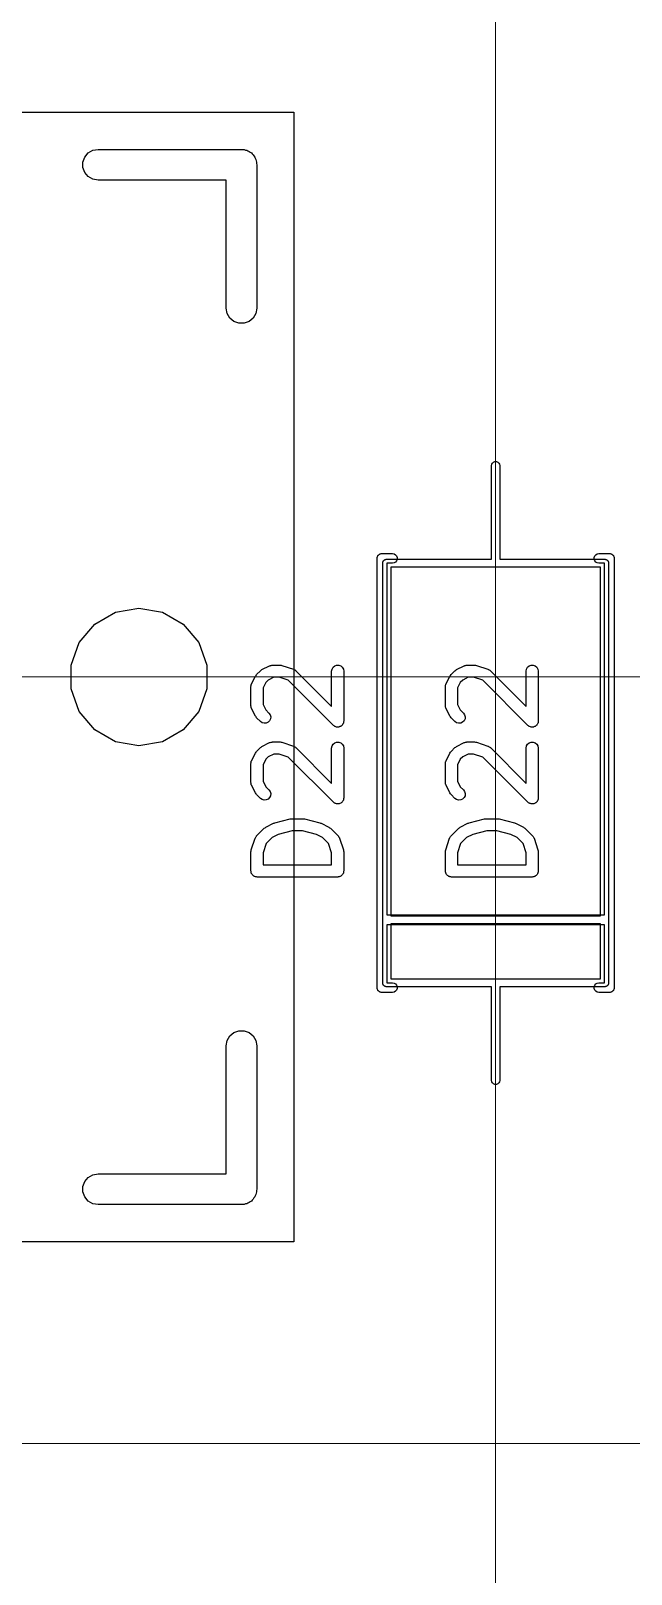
# Model space of a CAD drawing. Header units: millimetres. Extents: x 24 to 200, y 24 to 188.
# Drawn here: x 85.77 to 93.2, y 87.5 to 106.63 of the extents above; entities that cross this region are included whole.
import ezdxf

# ---------------------------------------------------------------- set-up
doc = ezdxf.new("R2010")
doc.units = ezdxf.units.MM
doc.layers.add('3_SwitchPlate', color=6, linetype='Continuous')
doc.layers.add('7_PCBサンプル', color=7, linetype='Continuous')
doc.layers.add('補助線', color=4, linetype='Continuous', lineweight=5, transparency=0.5)

# ---------------------------------------------------------------- blocks, each defined once
blk = doc.blocks.new('hhskb2-F.SilkS')
at = {"layer": '7_PCBサンプル'}
for p, q in [((73.4495, -81.5041), (73.5068, -81.471)), ((73.5068, -81.471), (73.572, -81.4595)), ((73.572, -81.4595), (75.35, -81.4595)), ((75.35, -81.4595), (75.3664, -81.4624)), ((75.3664, -81.4624), (75.3831, -81.4624)), ((75.3831, -81.4624), (75.3987, -81.4681)), ((75.3987, -81.4681), (75.4152, -81.471)), ((75.4152, -81.471), (75.4296, -81.4793)), ((75.4296, -81.4793), (75.4453, -81.485)), ((75.4453, -81.485), (75.458, -81.4957)), ((73.3844, -81.6169), (73.407, -81.5547)), ((73.3844, -81.6831), (73.3844, -81.6169)), ((73.407, -81.7452), (73.3844, -81.6831)), ((73.407, -81.5547), (73.4495, -81.5041)), ((75.458, -81.4957), (75.4725, -81.5041)), ((75.4725, -81.5041), (75.4832, -81.5168)), ((75.4832, -81.5168), (75.4959, -81.5275)), ((75.4959, -81.5275), (75.5043, -81.542)), ((75.5043, -81.542), (75.515, -81.5547)), ((75.515, -81.5547), (75.5207, -81.5704)), ((75.5207, -81.5704), (75.529, -81.5848)), ((75.529, -81.5848), (75.5319, -81.6013)), ((75.5319, -81.6013), (75.5376, -81.6169)), ((75.5376, -81.6169), (75.5376, -81.6336)), ((75.5376, -81.6336), (75.5405, -81.65)), ((75.5405, -81.65), (75.5405, -83.428)), ((73.4495, -81.7959), (73.407, -81.7452)), ((73.5068, -81.829), (73.4495, -81.7959)), ((73.572, -81.8405), (73.5068, -81.829)), ((75.1595, -81.8405), (73.572, -81.8405)), ((75.1595, -83.428), (75.1595, -81.8405)), ((75.171, -83.4932), (75.1595, -83.428)), ((75.2041, -83.5505), (75.171, -83.4932)), ((75.2548, -83.593), (75.2041, -83.5505)), ((75.3169, -83.6156), (75.2548, -83.593)), ((75.4453, -83.593), (75.3831, -83.6156)), ((75.4959, -83.5505), (75.4453, -83.593)), ((75.529, -83.4932), (75.4959, -83.5505)), ((75.5405, -83.428), (75.529, -83.4932)), ((75.3831, -83.6156), (75.3169, -83.6156)), ((77.03, -86.53), (77.0309, -86.5248)), ((77.03, -91.85), (77.03, -86.53)), ((77.0309, -86.5196), (77.0327, -86.5147)), ((77.0309, -86.5248), (77.0309, -86.5196)), ((77.0327, -86.5147), (77.0336, -86.5095)), ((77.0336, -86.5095), (77.0362, -86.5049)), ((77.0362, -86.5049), (77.038, -86.5)), ((77.038, -86.5), (77.0414, -86.496)), ((77.0414, -86.496), (77.044, -86.4914)), ((77.044, -86.4914), (77.0481, -86.4881)), ((77.0481, -86.4881), (77.0514, -86.484)), ((77.0514, -86.484), (77.056, -86.4814)), ((77.056, -86.4814), (77.06, -86.478)), ((77.06, -86.478), (77.0649, -86.4762)), ((77.0649, -86.4762), (77.0695, -86.4736)), ((77.0695, -86.4736), (77.0747, -86.4727)), ((77.0747, -86.4727), (77.0796, -86.4709)), ((77.0796, -86.4709), (77.0848, -86.4709)), ((77.0848, -86.4709), (77.09, -86.47)), ((77.09, -86.47), (77.22, -86.47)), ((77.22, -86.59), (77.15, -86.59)), ((77.15, -86.59), (77.15, -90.95)), ((77.22, -86.47), (77.2405, -86.4736)), ((77.2405, -86.5864), (77.22, -86.59)), ((77.2405, -86.4736), (77.2586, -86.484)), ((77.2586, -86.576), (77.2405, -86.5864)), ((77.2586, -86.484), (77.272, -86.5)), ((77.272, -86.56), (77.2586, -86.576)), ((77.272, -86.5), (77.2791, -86.5196)), ((77.2791, -86.5404), (77.272, -86.56)), ((77.2791, -86.5196), (77.2791, -86.5404)), ((79.7209, -86.5196), (79.728, -86.5)), ((79.7209, -86.5404), (79.7209, -86.5196)), ((79.728, -86.56), (79.7209, -86.5404)), ((79.728, -86.5), (79.7414, -86.484)), ((79.7414, -86.576), (79.728, -86.56)), ((79.7414, -86.484), (79.7595, -86.4736)), ((79.7595, -86.5864), (79.7414, -86.576)), ((79.7595, -86.4736), (79.78, -86.47)), ((79.78, -86.59), (79.7595, -86.5864)), ((79.78, -86.47), (79.91, -86.47)), ((79.85, -86.59), (79.78, -86.59)), ((79.85, -90.95), (79.85, -86.59)), ((79.91, -86.47), (79.9152, -86.4709)), ((79.9152, -86.4709), (79.9204, -86.4709)), ((79.9204, -86.4709), (79.9253, -86.4727)), ((79.9253, -86.4727), (79.9305, -86.4736)), ((79.9305, -86.4736), (79.9351, -86.4762)), ((79.9351, -86.4762), (79.94, -86.478)), ((79.94, -86.478), (79.944, -86.4814)), ((79.944, -86.4814), (79.9486, -86.484)), ((79.9486, -86.484), (79.9519, -86.4881)), ((79.9519, -86.4881), (79.956, -86.4914)), ((79.956, -86.4914), (79.9586, -86.496)), ((79.9586, -86.496), (79.962, -86.5)), ((79.962, -86.5), (79.9638, -86.5049)), ((79.9638, -86.5049), (79.9664, -86.5095)), ((79.9664, -86.5095), (79.9673, -86.5147)), ((79.9673, -86.5147), (79.9691, -86.5196)), ((79.9691, -86.5196), (79.9691, -86.5248)), ((79.9691, -86.5248), (79.97, -86.53)), ((79.97, -86.53), (79.97, -91.85)), ((73.531, -87.3457), (73.7879, -87.1974)), ((73.7879, -87.1974), (74.08, -87.1458)), ((74.08, -87.1458), (74.3721, -87.1974)), ((74.3721, -87.1974), (74.629, -87.3457)), ((73.3403, -87.5729), (73.531, -87.3457)), ((74.629, -87.3457), (74.8197, -87.5729)), ((73.2388, -87.8517), (73.3403, -87.5729)), ((74.8197, -87.5729), (74.9212, -87.8517)), ((73.2388, -88.1483), (73.2388, -87.8517)), ((74.9212, -87.8517), (74.9212, -88.1483)), ((75.4753, -88.085), (75.5229, -87.9898)), ((75.5229, -87.9898), (75.5301, -87.9801)), ((75.5301, -87.9801), (75.537, -87.9703)), ((75.537, -87.9703), (75.5846, -87.9227)), ((75.5846, -87.9227), (75.5944, -87.9158)), ((75.5944, -87.9158), (75.6041, -87.9086)), ((75.6041, -87.9086), (75.6993, -87.861)), ((75.6993, -87.861), (75.7035, -87.8598)), ((75.7035, -87.8598), (75.7072, -87.8576)), ((75.7072, -87.8576), (75.7159, -87.8561)), ((75.7159, -87.8561), (75.7243, -87.8536)), ((75.7243, -87.8536), (75.7286, -87.8538)), ((75.7286, -87.8538), (75.7329, -87.8531)), ((75.7329, -87.8531), (75.8281, -87.8531)), ((75.8281, -87.8531), (75.8399, -87.8552)), ((75.8399, -87.8552), (75.8518, -87.8569)), ((75.8518, -87.8569), (75.9947, -87.9046)), ((75.9947, -87.9046), (75.9985, -87.9066)), ((75.9985, -87.9066), (76.0026, -87.9077)), ((76.0026, -87.9077), (76.0098, -87.9128)), ((76.0098, -87.9128), (76.0176, -87.917)), ((76.0176, -87.917), (76.0204, -87.9202)), ((76.0204, -87.9202), (76.024, -87.9227)), ((76.024, -87.9227), (76.4674, -88.3661)), ((76.4674, -87.9281), (76.4719, -87.9024)), ((76.4674, -88.3661), (76.4674, -87.9281)), ((76.4719, -87.9024), (76.4849, -87.8799)), ((76.4849, -87.8799), (76.5049, -87.8631)), ((76.5049, -87.8631), (76.5294, -87.8542)), ((76.5294, -87.8542), (76.5554, -87.8542)), ((76.5554, -87.8542), (76.5799, -87.8631)), ((76.5799, -87.8631), (76.5998, -87.8799)), ((76.5998, -87.8799), (76.6129, -87.9024)), ((76.6129, -87.9024), (76.6174, -87.9281)), ((76.6174, -87.9281), (76.6174, -88.5471)), ((73.3403, -88.4271), (73.2388, -88.1483)), ((74.9212, -88.1483), (74.8197, -88.4271)), ((75.4674, -88.1186), (75.4681, -88.1143)), ((75.4674, -88.3567), (75.4674, -88.1186)), ((75.4679, -88.11), (75.4704, -88.1016)), ((75.4681, -88.1143), (75.4679, -88.11)), ((75.4704, -88.1016), (75.4719, -88.0929)), ((75.4719, -88.0929), (75.4741, -88.0892)), ((75.4741, -88.0892), (75.4753, -88.085)), ((75.6516, -88.0678), (75.6174, -88.1363)), ((75.6174, -88.1363), (75.6174, -88.339)), ((75.682, -88.0374), (75.6516, -88.0678)), ((75.7506, -88.0031), (75.682, -88.0374)), ((75.8159, -88.0031), (75.7506, -88.0031)), ((75.9304, -88.0413), (75.8159, -88.0031)), ((76.4893, -88.6002), (75.9304, -88.0413)), ((75.4681, -88.3609), (75.4674, -88.3567)), ((75.4679, -88.3652), (75.4681, -88.3609)), ((75.4704, -88.3737), (75.4679, -88.3652)), ((75.4719, -88.3823), (75.4704, -88.3737)), ((75.6174, -88.339), (75.6516, -88.4075)), ((73.531, -88.6543), (73.3403, -88.4271)), ((74.8197, -88.4271), (74.629, -88.6543)), ((75.4741, -88.3861), (75.4719, -88.3823)), ((75.4753, -88.3902), (75.4741, -88.3861)), ((75.5229, -88.4854), (75.4753, -88.3902)), ((75.5301, -88.4951), (75.5229, -88.4854)), ((75.537, -88.5049), (75.5301, -88.4951)), ((75.5846, -88.5526), (75.537, -88.5049)), ((75.6059, -88.5675), (75.5846, -88.5526)), ((75.6311, -88.5742), (75.6059, -88.5675)), ((75.6516, -88.4075), (75.6907, -88.4465)), ((75.6806, -88.561), (75.657, -88.572)), ((75.6991, -88.5425), (75.6806, -88.561)), ((75.6907, -88.4465), (75.7056, -88.4678)), ((75.7101, -88.5189), (75.6991, -88.5425)), ((75.7056, -88.4678), (75.7123, -88.493)), ((75.7123, -88.493), (75.7101, -88.5189)), ((76.6134, -88.5695), (76.6129, -88.5728)), ((76.6148, -88.5666), (76.6134, -88.5695)), ((76.6157, -88.5568), (76.6148, -88.5666)), ((76.6174, -88.5471), (76.6157, -88.5568)), ((73.7879, -88.8026), (73.531, -88.6543)), ((74.629, -88.6543), (74.3721, -88.8026)), ((75.657, -88.572), (75.6311, -88.5742)), ((76.4974, -88.6058), (76.4893, -88.6002)), ((76.5049, -88.6121), (76.4974, -88.6058)), ((76.508, -88.6132), (76.5049, -88.6121)), ((76.5107, -88.6151), (76.508, -88.6132)), ((76.5202, -88.6177), (76.5107, -88.6151)), ((76.5294, -88.621), (76.5202, -88.6177)), ((76.5327, -88.621), (76.5294, -88.621)), ((76.5358, -88.6219), (76.5327, -88.621)), ((76.5456, -88.621), (76.5358, -88.6219)), ((76.5554, -88.621), (76.5456, -88.621)), ((76.5585, -88.6199), (76.5554, -88.621)), ((76.5618, -88.6196), (76.5585, -88.6199)), ((76.5707, -88.6154), (76.5618, -88.6196)), ((76.5799, -88.6121), (76.5707, -88.6154)), ((76.5824, -88.61), (76.5799, -88.6121)), ((76.5854, -88.6086), (76.5824, -88.61)), ((76.5923, -88.6016), (76.5854, -88.6086)), ((76.5998, -88.5954), (76.5923, -88.6016)), ((76.6015, -88.5925), (76.5998, -88.5954)), ((76.6038, -88.5902), (76.6015, -88.5925)), ((76.608, -88.5813), (76.6038, -88.5902)), ((76.6129, -88.5728), (76.608, -88.5813)), ((74.08, -88.8541), (73.7879, -88.8026)), ((74.3721, -88.8026), (74.08, -88.8541)), ((75.4753, -89.0374), (75.5229, -88.9422)), ((75.5229, -88.9422), (75.5301, -88.9325)), ((75.5301, -88.9325), (75.537, -88.9227)), ((75.537, -88.9227), (75.5846, -88.8751)), ((75.5846, -88.8751), (75.5944, -88.8682)), ((75.5944, -88.8682), (75.6041, -88.861)), ((75.6041, -88.861), (75.6993, -88.8134)), ((75.6993, -88.8134), (75.7035, -88.8122)), ((75.7035, -88.8122), (75.7072, -88.81)), ((75.7072, -88.81), (75.7159, -88.8085)), ((75.7159, -88.8085), (75.7243, -88.806)), ((75.7243, -88.806), (75.7286, -88.8062)), ((75.7286, -88.8062), (75.7329, -88.8055)), ((75.7329, -88.8055), (75.8281, -88.8055)), ((75.8281, -88.8055), (75.8399, -88.8076)), ((75.8399, -88.8076), (75.8518, -88.8093)), ((75.8518, -88.8093), (75.9947, -88.8569)), ((75.9947, -88.8569), (75.9985, -88.859)), ((75.9985, -88.859), (76.0026, -88.8601)), ((76.0026, -88.8601), (76.0098, -88.8652)), ((76.0098, -88.8652), (76.0176, -88.8693)), ((76.0176, -88.8693), (76.0204, -88.8726)), ((76.0204, -88.8726), (76.024, -88.8751)), ((76.024, -88.8751), (76.4674, -89.3185)), ((76.4674, -88.8805), (76.4719, -88.8548)), ((76.4674, -89.3185), (76.4674, -88.8805)), ((76.4719, -88.8548), (76.4849, -88.8323)), ((76.4849, -88.8323), (76.5049, -88.8155)), ((76.5049, -88.8155), (76.5294, -88.8066)), ((76.5294, -88.8066), (76.5554, -88.8066)), ((76.5554, -88.8066), (76.5799, -88.8155)), ((76.5799, -88.8155), (76.5998, -88.8323)), ((76.5998, -88.8323), (76.6129, -88.8548)), ((76.6129, -88.8548), (76.6174, -88.8805)), ((76.6174, -88.8805), (76.6174, -89.4995)), ((75.4674, -89.071), (75.4681, -89.0667)), ((75.4674, -89.309), (75.4674, -89.071)), ((75.4679, -89.0624), (75.4704, -89.054)), ((75.4681, -89.0667), (75.4679, -89.0624)), ((75.4704, -89.054), (75.4719, -89.0453)), ((75.4719, -89.0453), (75.4741, -89.0416)), ((75.4741, -89.0416), (75.4753, -89.0374)), ((75.6516, -89.0201), (75.6174, -89.0887)), ((75.6174, -89.0887), (75.6174, -89.2913)), ((75.682, -88.9897), (75.6516, -89.0201)), ((75.7506, -88.9555), (75.682, -88.9897)), ((75.8159, -88.9555), (75.7506, -88.9555)), ((75.9304, -88.9936), (75.8159, -88.9555)), ((76.4893, -89.5526), (75.9304, -88.9936)), ((75.4681, -89.3133), (75.4674, -89.309)), ((75.4679, -89.3176), (75.4681, -89.3133)), ((75.4704, -89.326), (75.4679, -89.3176)), ((75.4719, -89.3347), (75.4704, -89.326)), ((75.4741, -89.3384), (75.4719, -89.3347)), ((75.6174, -89.2913), (75.6516, -89.3599)), ((75.4753, -89.3426), (75.4741, -89.3384)), ((75.5229, -89.4378), (75.4753, -89.3426)), ((75.5301, -89.4475), (75.5229, -89.4378)), ((75.537, -89.4573), (75.5301, -89.4475)), ((75.5846, -89.5049), (75.537, -89.4573)), ((75.6059, -89.5199), (75.5846, -89.5049)), ((75.6311, -89.5266), (75.6059, -89.5199)), ((75.657, -89.5243), (75.6311, -89.5266)), ((75.6516, -89.3599), (75.6907, -89.3989)), ((75.6806, -89.5133), (75.657, -89.5243)), ((75.6991, -89.4949), (75.6806, -89.5133)), ((75.6907, -89.3989), (75.7056, -89.4202)), ((75.7101, -89.4713), (75.6991, -89.4949)), ((75.7056, -89.4202), (75.7123, -89.4454)), ((75.7123, -89.4454), (75.7101, -89.4713)), ((76.6129, -89.5252), (76.608, -89.5337)), ((76.6134, -89.5219), (76.6129, -89.5252)), ((76.6148, -89.5189), (76.6134, -89.5219)), ((76.6157, -89.5092), (76.6148, -89.5189)), ((76.6174, -89.4995), (76.6157, -89.5092)), ((76.4974, -89.5582), (76.4893, -89.5526)), ((76.5049, -89.5645), (76.4974, -89.5582)), ((76.508, -89.5656), (76.5049, -89.5645)), ((76.5107, -89.5675), (76.508, -89.5656)), ((76.5202, -89.57), (76.5107, -89.5675)), ((76.5294, -89.5734), (76.5202, -89.57)), ((76.5327, -89.5734), (76.5294, -89.5734)), ((76.5358, -89.5742), (76.5327, -89.5734)), ((76.5456, -89.5734), (76.5358, -89.5742)), ((76.5554, -89.5734), (76.5456, -89.5734)), ((76.5585, -89.5723), (76.5554, -89.5734)), ((76.5618, -89.572), (76.5585, -89.5723)), ((76.5707, -89.5678), (76.5618, -89.572)), ((76.5799, -89.5645), (76.5707, -89.5678)), ((76.5824, -89.5624), (76.5799, -89.5645)), ((76.5854, -89.561), (76.5824, -89.5624)), ((76.5923, -89.554), (76.5854, -89.561)), ((76.5998, -89.5477), (76.5923, -89.554)), ((76.6015, -89.5449), (76.5998, -89.5477)), ((76.6038, -89.5425), (76.6015, -89.5449)), ((76.608, -89.5337), (76.6038, -89.5425)), ((75.537, -89.9703), (75.6322, -89.8751)), ((75.6322, -89.8751), (75.642, -89.8682)), ((75.642, -89.8682), (75.6517, -89.861)), ((75.6517, -89.861), (75.7469, -89.8134)), ((75.7469, -89.8134), (75.7548, -89.8111)), ((75.7548, -89.8111), (75.7623, -89.8077)), ((75.7623, -89.8077), (75.9528, -89.7601)), ((75.9802, -89.9079), (75.8067, -89.9512)), ((75.9528, -89.7601), (75.9619, -89.7595)), ((75.9619, -89.7595), (75.971, -89.7579)), ((75.971, -89.7579), (76.1138, -89.7579)), ((76.1046, -89.9079), (75.9802, -89.9079)), ((76.2781, -89.9512), (76.1046, -89.9079)), ((76.1138, -89.7579), (76.1228, -89.7595)), ((76.1228, -89.7595), (76.132, -89.7601)), ((76.132, -89.7601), (76.3225, -89.8077)), ((76.3225, -89.8077), (76.33, -89.8111)), ((76.33, -89.8111), (76.3378, -89.8134)), ((76.3378, -89.8134), (76.4331, -89.861)), ((76.4331, -89.861), (76.4427, -89.8682)), ((76.4427, -89.8682), (76.4526, -89.8751)), ((76.4526, -89.8751), (76.5478, -89.9703)), ((75.4712, -90.1425), (75.5188, -89.9996)), ((75.5188, -89.9996), (75.5209, -89.9958)), ((75.5209, -89.9958), (75.522, -89.9916)), ((75.522, -89.9916), (75.5271, -89.9844)), ((75.5271, -89.9844), (75.5313, -89.9767)), ((75.5313, -89.9767), (75.5345, -89.9738)), ((75.5345, -89.9738), (75.537, -89.9703)), ((75.6556, -90.0638), (75.6174, -90.1784)), ((75.7297, -89.9897), (75.6556, -90.0638)), ((75.8067, -89.9512), (75.7297, -89.9897)), ((76.3551, -89.9897), (76.2781, -89.9512)), ((76.4292, -90.0638), (76.3551, -89.9897)), ((76.4674, -90.1784), (76.4292, -90.0638)), ((76.5478, -89.9703), (76.5503, -89.9738)), ((76.5503, -89.9738), (76.5535, -89.9767)), ((76.5535, -89.9767), (76.5577, -89.9844)), ((76.5577, -89.9844), (76.5627, -89.9916)), ((76.5627, -89.9916), (76.5639, -89.9958)), ((76.5639, -89.9958), (76.5659, -89.9996)), ((76.5659, -89.9996), (76.6135, -90.1425)), ((75.4674, -90.1662), (75.4695, -90.1543)), ((75.4674, -90.4043), (75.4674, -90.1662)), ((75.4695, -90.1543), (75.4712, -90.1425)), ((75.6174, -90.1784), (75.6174, -90.3293)), ((76.4674, -90.3293), (76.4674, -90.1784)), ((76.6135, -90.1425), (76.6153, -90.1543)), ((76.6153, -90.1543), (76.6174, -90.1662)), ((76.6174, -90.1662), (76.6174, -90.4043)), ((75.4685, -90.4107), (75.4674, -90.4043)), ((75.4685, -90.4173), (75.4685, -90.4107)), ((75.4708, -90.4235), (75.4685, -90.4173)), ((75.4719, -90.4299), (75.4708, -90.4235)), ((75.4752, -90.4356), (75.4719, -90.4299)), ((75.4774, -90.4418), (75.4752, -90.4356)), ((75.4816, -90.4468), (75.4774, -90.4418)), ((75.4849, -90.4525), (75.4816, -90.4468)), ((75.49, -90.4567), (75.4849, -90.4525)), ((75.4942, -90.4617), (75.49, -90.4567)), ((75.4999, -90.465), (75.4942, -90.4617)), ((75.5049, -90.4692), (75.4999, -90.465)), ((75.511, -90.4715), (75.5049, -90.4692)), ((75.5167, -90.4748), (75.511, -90.4715)), ((75.5232, -90.4759), (75.5167, -90.4748)), ((75.5294, -90.4781), (75.5232, -90.4759)), ((75.5359, -90.4781), (75.5294, -90.4781)), ((75.5424, -90.4793), (75.5359, -90.4781)), ((76.5424, -90.4793), (75.5424, -90.4793)), ((75.6174, -90.3293), (76.4674, -90.3293)), ((76.5488, -90.4781), (76.5424, -90.4793)), ((76.5554, -90.4781), (76.5488, -90.4781)), ((76.5616, -90.4759), (76.5554, -90.4781)), ((76.568, -90.4748), (76.5616, -90.4759)), ((76.5737, -90.4715), (76.568, -90.4748)), ((76.5799, -90.4692), (76.5737, -90.4715)), ((76.5849, -90.465), (76.5799, -90.4692)), ((76.5906, -90.4617), (76.5849, -90.465)), ((76.5948, -90.4567), (76.5906, -90.4617)), ((76.5998, -90.4525), (76.5948, -90.4567)), ((76.6031, -90.4468), (76.5998, -90.4525)), ((76.6073, -90.4418), (76.6031, -90.4468)), ((76.6096, -90.4356), (76.6073, -90.4418)), ((76.6129, -90.4299), (76.6096, -90.4356)), ((76.614, -90.4235), (76.6129, -90.4299)), ((76.6162, -90.4173), (76.614, -90.4235)), ((76.6174, -90.4043), (76.6162, -90.4107)), ((76.6162, -90.4107), (76.6162, -90.4173)), ((77.15, -90.95), (79.85, -90.95)), ((79.85, -91.07), (77.15, -91.07)), ((77.15, -91.07), (77.15, -91.79)), ((79.85, -91.79), (79.85, -91.07)), ((77.15, -91.79), (77.22, -91.79)), ((77.22, -91.79), (77.2405, -91.7936)), ((77.2405, -91.7936), (77.2586, -91.804)), ((77.2586, -91.804), (77.272, -91.82)), ((77.272, -91.82), (77.2791, -91.8396)), ((79.7209, -91.8396), (79.728, -91.82)), ((79.728, -91.82), (79.7414, -91.804)), ((79.7414, -91.804), (79.7595, -91.7936)), ((79.7595, -91.7936), (79.78, -91.79)), ((79.78, -91.79), (79.85, -91.79)), ((77.0309, -91.8552), (77.03, -91.85)), ((77.0309, -91.8604), (77.0309, -91.8552)), ((77.0327, -91.8653), (77.0309, -91.8604)), ((77.0336, -91.8705), (77.0327, -91.8653)), ((77.0362, -91.8751), (77.0336, -91.8705)), ((77.038, -91.88), (77.0362, -91.8751)), ((77.0414, -91.884), (77.038, -91.88)), ((77.044, -91.8886), (77.0414, -91.884)), ((77.0481, -91.8919), (77.044, -91.8886)), ((77.0514, -91.896), (77.0481, -91.8919)), ((77.056, -91.8986), (77.0514, -91.896)), ((77.06, -91.902), (77.056, -91.8986)), ((77.0649, -91.9038), (77.06, -91.902)), ((77.0695, -91.9064), (77.0649, -91.9038)), ((77.0747, -91.9073), (77.0695, -91.9064)), ((77.0796, -91.9091), (77.0747, -91.9073)), ((77.0848, -91.9091), (77.0796, -91.9091)), ((77.09, -91.91), (77.0848, -91.9091)), ((77.22, -91.91), (77.09, -91.91)), ((77.2405, -91.9064), (77.22, -91.91)), ((77.2586, -91.896), (77.2405, -91.9064)), ((77.272, -91.88), (77.2586, -91.896)), ((77.2791, -91.8604), (77.272, -91.88)), ((77.2791, -91.8396), (77.2791, -91.8604)), ((79.7209, -91.8604), (79.7209, -91.8396)), ((79.728, -91.88), (79.7209, -91.8604)), ((79.7414, -91.896), (79.728, -91.88)), ((79.7595, -91.9064), (79.7414, -91.896)), ((79.78, -91.91), (79.7595, -91.9064)), ((79.91, -91.91), (79.78, -91.91)), ((79.9152, -91.9091), (79.91, -91.91)), ((79.9204, -91.9091), (79.9152, -91.9091)), ((79.9253, -91.9073), (79.9204, -91.9091)), ((79.9305, -91.9064), (79.9253, -91.9073)), ((79.9351, -91.9038), (79.9305, -91.9064)), ((79.94, -91.902), (79.9351, -91.9038)), ((79.944, -91.8986), (79.94, -91.902)), ((79.9486, -91.896), (79.944, -91.8986)), ((79.9519, -91.8919), (79.9486, -91.896)), ((79.956, -91.8886), (79.9519, -91.8919)), ((79.9586, -91.884), (79.956, -91.8886)), ((79.962, -91.88), (79.9586, -91.884)), ((79.9638, -91.8751), (79.962, -91.88)), ((79.9664, -91.8705), (79.9638, -91.8751)), ((79.9673, -91.8653), (79.9664, -91.8705)), ((79.9691, -91.8604), (79.9673, -91.8653)), ((79.97, -91.85), (79.9691, -91.8552)), ((79.9691, -91.8552), (79.9691, -91.8604)), ((75.2548, -92.407), (75.3169, -92.3844)), ((75.3169, -92.3844), (75.3831, -92.3844)), ((75.3831, -92.3844), (75.4453, -92.407)), ((75.1595, -92.572), (75.171, -92.5068)), ((75.1595, -94.1595), (75.1595, -92.572)), ((75.171, -92.5068), (75.2041, -92.4495)), ((75.2041, -92.4495), (75.2548, -92.407)), ((75.4453, -92.407), (75.4959, -92.4495)), ((75.4959, -92.4495), (75.529, -92.5068)), ((75.529, -92.5068), (75.5405, -92.572)), ((75.5405, -92.572), (75.5405, -94.35)), ((73.3844, -94.3169), (73.407, -94.2548)), ((73.407, -94.2548), (73.4495, -94.2041)), ((73.4495, -94.2041), (73.5068, -94.171)), ((73.5068, -94.171), (73.572, -94.1595)), ((73.572, -94.1595), (75.1595, -94.1595)), ((73.3844, -94.3831), (73.3844, -94.3169)), ((73.407, -94.4453), (73.3844, -94.3831)), ((73.4495, -94.4959), (73.407, -94.4453)), ((73.5068, -94.529), (73.4495, -94.4959)), ((75.4725, -94.4959), (75.458, -94.5043)), ((75.4832, -94.4832), (75.4725, -94.4959)), ((75.4959, -94.4725), (75.4832, -94.4832)), ((75.5043, -94.458), (75.4959, -94.4725)), ((75.515, -94.4453), (75.5043, -94.458)), ((75.5207, -94.4296), (75.515, -94.4453)), ((75.529, -94.4152), (75.5207, -94.4296)), ((75.5319, -94.3987), (75.529, -94.4152)), ((75.5376, -94.3831), (75.5319, -94.3987)), ((75.5405, -94.35), (75.5376, -94.3664)), ((75.5376, -94.3664), (75.5376, -94.3831)), ((73.572, -94.5405), (73.5068, -94.529)), ((75.35, -94.5405), (73.572, -94.5405)), ((75.3664, -94.5376), (75.35, -94.5405)), ((75.3831, -94.5376), (75.3664, -94.5376)), ((75.3987, -94.5319), (75.3831, -94.5376)), ((75.4152, -94.529), (75.3987, -94.5319)), ((75.4296, -94.5207), (75.4152, -94.529)), ((75.4453, -94.515), (75.4296, -94.5207)), ((75.458, -94.5043), (75.4453, -94.515))]:
    blk.add_line(p, q, dxfattribs=at)
blk = doc.blocks.new('hhskb2-F.Fab')
at = {"layer": '7_PCBサンプル'}
for p, q in [((78.45, -85.38), (78.453, -85.3629)), ((78.45, -86.54), (78.45, -85.38)), ((78.453, -85.3629), (78.4617, -85.3479)), ((78.4617, -85.3479), (78.475, -85.3367)), ((78.475, -85.3367), (78.4913, -85.3308)), ((78.4913, -85.3308), (78.5087, -85.3308)), ((78.5087, -85.3308), (78.525, -85.3367)), ((78.525, -85.3367), (78.5383, -85.3479)), ((78.5383, -85.3479), (78.547, -85.3629)), ((78.547, -85.3629), (78.55, -85.38)), ((78.55, -85.38), (78.55, -86.54)), ((77.1, -86.59), (77.1008, -86.5857)), ((77.1, -91.79), (77.1, -86.59)), ((77.1008, -86.5813), (77.1023, -86.5772)), ((77.1008, -86.5857), (77.1008, -86.5813)), ((77.1023, -86.5772), (77.103, -86.5729)), ((77.103, -86.5729), (77.1052, -86.5691)), ((77.1052, -86.5691), (77.1067, -86.565)), ((77.1067, -86.565), (77.1095, -86.5616)), ((77.1095, -86.5616), (77.1117, -86.5579)), ((77.1117, -86.5579), (77.115, -86.555)), ((77.115, -86.555), (77.1179, -86.5517)), ((77.1179, -86.5517), (77.1216, -86.5495)), ((77.1216, -86.5495), (77.125, -86.5467)), ((77.125, -86.5467), (77.1291, -86.5452)), ((77.1291, -86.5452), (77.1329, -86.543)), ((77.1329, -86.543), (77.1372, -86.5423)), ((77.1372, -86.5423), (77.1413, -86.5408)), ((77.1413, -86.5408), (77.1457, -86.5408)), ((77.1457, -86.5408), (77.15, -86.54)), ((77.15, -86.54), (78.45, -86.54)), ((77.2, -86.64), (77.2, -90.96)), ((79.8, -86.64), (77.2, -86.64)), ((78.55, -86.54), (79.85, -86.54)), ((79.8, -90.96), (79.8, -86.64)), ((79.85, -86.54), (79.8543, -86.5408)), ((79.8543, -86.5408), (79.8587, -86.5408)), ((79.8587, -86.5408), (79.8628, -86.5423)), ((79.8628, -86.5423), (79.8671, -86.543)), ((79.8671, -86.543), (79.8709, -86.5452)), ((79.8709, -86.5452), (79.875, -86.5467)), ((79.875, -86.5467), (79.8784, -86.5495)), ((79.8784, -86.5495), (79.8821, -86.5517)), ((79.8821, -86.5517), (79.885, -86.555)), ((79.885, -86.555), (79.8883, -86.5579)), ((79.8883, -86.5579), (79.8905, -86.5616)), ((79.8905, -86.5616), (79.8933, -86.565)), ((79.8933, -86.565), (79.8948, -86.5691)), ((79.8948, -86.5691), (79.897, -86.5729)), ((79.897, -86.5729), (79.8977, -86.5772)), ((79.8977, -86.5772), (79.8992, -86.5813)), ((79.8992, -86.5813), (79.8992, -86.5857)), ((79.8992, -86.5857), (79.9, -86.59)), ((79.9, -86.59), (79.9, -91.79)), ((77.8853, -88.085), (77.9329, -87.9898)), ((77.9329, -87.9898), (77.9401, -87.9801)), ((77.9401, -87.9801), (77.947, -87.9703)), ((77.947, -87.9703), (77.9946, -87.9227)), ((77.9946, -87.9227), (78.0044, -87.9158)), ((78.0044, -87.9158), (78.0141, -87.9086)), ((78.0141, -87.9086), (78.1093, -87.861)), ((78.1093, -87.861), (78.1135, -87.8598)), ((78.1135, -87.8598), (78.1172, -87.8576)), ((78.1172, -87.8576), (78.1259, -87.8561)), ((78.1259, -87.8561), (78.1343, -87.8536)), ((78.1343, -87.8536), (78.1386, -87.8538)), ((78.1386, -87.8538), (78.1429, -87.8531)), ((78.1429, -87.8531), (78.2381, -87.8531)), ((78.2381, -87.8531), (78.2499, -87.8552)), ((78.2499, -87.8552), (78.2618, -87.8569)), ((78.2618, -87.8569), (78.4047, -87.9046)), ((78.4047, -87.9046), (78.4085, -87.9066)), ((78.4085, -87.9066), (78.4126, -87.9077)), ((78.4126, -87.9077), (78.4198, -87.9128)), ((78.4198, -87.9128), (78.4276, -87.917)), ((78.4276, -87.917), (78.4304, -87.9202)), ((78.4304, -87.9202), (78.434, -87.9227)), ((78.434, -87.9227), (78.8774, -88.3661)), ((78.8774, -87.9281), (78.8819, -87.9024)), ((78.8774, -88.3661), (78.8774, -87.9281)), ((78.8819, -87.9024), (78.8949, -87.8799)), ((78.8949, -87.8799), (78.9149, -87.8631)), ((78.9149, -87.8631), (78.9394, -87.8542)), ((78.9394, -87.8542), (78.9654, -87.8542)), ((78.9654, -87.8542), (78.9899, -87.8631)), ((78.9899, -87.8631), (79.0098, -87.8799)), ((79.0098, -87.8799), (79.0229, -87.9024)), ((79.0229, -87.9024), (79.0274, -87.9281)), ((79.0274, -87.9281), (79.0274, -88.5471)), ((77.8774, -88.1186), (77.8781, -88.1143)), ((77.8774, -88.3567), (77.8774, -88.1186)), ((77.8779, -88.11), (77.8804, -88.1016)), ((77.8781, -88.1143), (77.8779, -88.11)), ((77.8804, -88.1016), (77.8819, -88.0929)), ((77.8819, -88.0929), (77.8841, -88.0892)), ((77.8841, -88.0892), (77.8853, -88.085)), ((78.0616, -88.0678), (78.0274, -88.1363)), ((78.0274, -88.1363), (78.0274, -88.339)), ((78.092, -88.0374), (78.0616, -88.0678)), ((78.1606, -88.0031), (78.092, -88.0374)), ((78.2259, -88.0031), (78.1606, -88.0031)), ((78.3404, -88.0413), (78.2259, -88.0031)), ((78.8993, -88.6002), (78.3404, -88.0413)), ((77.8781, -88.3609), (77.8774, -88.3567)), ((77.8779, -88.3652), (77.8781, -88.3609)), ((77.8804, -88.3737), (77.8779, -88.3652)), ((77.8819, -88.3823), (77.8804, -88.3737)), ((78.0274, -88.339), (78.0616, -88.4075)), ((77.8841, -88.3861), (77.8819, -88.3823)), ((77.8853, -88.3902), (77.8841, -88.3861)), ((77.9329, -88.4854), (77.8853, -88.3902)), ((77.9401, -88.4951), (77.9329, -88.4854)), ((77.947, -88.5049), (77.9401, -88.4951)), ((77.9946, -88.5526), (77.947, -88.5049)), ((78.0159, -88.5675), (77.9946, -88.5526)), ((78.0411, -88.5742), (78.0159, -88.5675)), ((78.0616, -88.4075), (78.1007, -88.4465)), ((78.0906, -88.561), (78.067, -88.572)), ((78.1091, -88.5425), (78.0906, -88.561)), ((78.1007, -88.4465), (78.1156, -88.4678)), ((78.1201, -88.5189), (78.1091, -88.5425)), ((78.1156, -88.4678), (78.1223, -88.493)), ((78.1223, -88.493), (78.1201, -88.5189)), ((79.0234, -88.5695), (79.0229, -88.5728)), ((79.0248, -88.5666), (79.0234, -88.5695)), ((79.0257, -88.5568), (79.0248, -88.5666)), ((79.0274, -88.5471), (79.0257, -88.5568)), ((78.067, -88.572), (78.0411, -88.5742)), ((78.9074, -88.6058), (78.8993, -88.6002)), ((78.9149, -88.6121), (78.9074, -88.6058)), ((78.918, -88.6132), (78.9149, -88.6121)), ((78.9207, -88.6151), (78.918, -88.6132)), ((78.9302, -88.6177), (78.9207, -88.6151)), ((78.9394, -88.621), (78.9302, -88.6177)), ((78.9427, -88.621), (78.9394, -88.621)), ((78.9458, -88.6219), (78.9427, -88.621)), ((78.9556, -88.621), (78.9458, -88.6219)), ((78.9654, -88.621), (78.9556, -88.621)), ((78.9685, -88.6199), (78.9654, -88.621)), ((78.9718, -88.6196), (78.9685, -88.6199)), ((78.9807, -88.6154), (78.9718, -88.6196)), ((78.9899, -88.6121), (78.9807, -88.6154)), ((78.9924, -88.61), (78.9899, -88.6121)), ((78.9954, -88.6086), (78.9924, -88.61)), ((79.0023, -88.6016), (78.9954, -88.6086)), ((79.0098, -88.5954), (79.0023, -88.6016)), ((79.0115, -88.5925), (79.0098, -88.5954)), ((79.0138, -88.5902), (79.0115, -88.5925)), ((79.018, -88.5813), (79.0138, -88.5902)), ((79.0229, -88.5728), (79.018, -88.5813)), ((77.8853, -89.0374), (77.9329, -88.9422)), ((77.9329, -88.9422), (77.9401, -88.9325)), ((77.9401, -88.9325), (77.947, -88.9227)), ((77.947, -88.9227), (77.9946, -88.8751)), ((77.9946, -88.8751), (78.0044, -88.8682)), ((78.0044, -88.8682), (78.0141, -88.861)), ((78.0141, -88.861), (78.1093, -88.8134)), ((78.1093, -88.8134), (78.1135, -88.8122)), ((78.1135, -88.8122), (78.1172, -88.81)), ((78.1172, -88.81), (78.1259, -88.8085)), ((78.1259, -88.8085), (78.1343, -88.806)), ((78.1343, -88.806), (78.1386, -88.8062)), ((78.1386, -88.8062), (78.1429, -88.8055)), ((78.1429, -88.8055), (78.2381, -88.8055)), ((78.2381, -88.8055), (78.2499, -88.8076)), ((78.2499, -88.8076), (78.2618, -88.8093)), ((78.2618, -88.8093), (78.4047, -88.8569)), ((78.4047, -88.8569), (78.4085, -88.859)), ((78.4085, -88.859), (78.4126, -88.8601)), ((78.4126, -88.8601), (78.4198, -88.8652)), ((78.4198, -88.8652), (78.4276, -88.8693)), ((78.4276, -88.8693), (78.4304, -88.8726)), ((78.4304, -88.8726), (78.434, -88.8751)), ((78.434, -88.8751), (78.8774, -89.3185)), ((78.8774, -88.8805), (78.8819, -88.8548)), ((78.8774, -89.3185), (78.8774, -88.8805)), ((78.8819, -88.8548), (78.8949, -88.8323)), ((78.8949, -88.8323), (78.9149, -88.8155)), ((78.9149, -88.8155), (78.9394, -88.8066)), ((78.9394, -88.8066), (78.9654, -88.8066)), ((78.9654, -88.8066), (78.9899, -88.8155)), ((78.9899, -88.8155), (79.0098, -88.8323)), ((79.0098, -88.8323), (79.0229, -88.8548)), ((79.0229, -88.8548), (79.0274, -88.8805)), ((79.0274, -88.8805), (79.0274, -89.4995)), ((77.8774, -89.071), (77.8781, -89.0667)), ((77.8774, -89.309), (77.8774, -89.071)), ((77.8779, -89.0624), (77.8804, -89.054)), ((77.8781, -89.0667), (77.8779, -89.0624)), ((77.8804, -89.054), (77.8819, -89.0453)), ((77.8819, -89.0453), (77.8841, -89.0416)), ((77.8841, -89.0416), (77.8853, -89.0374)), ((78.0616, -89.0201), (78.0274, -89.0887)), ((78.0274, -89.0887), (78.0274, -89.2913)), ((78.092, -88.9897), (78.0616, -89.0201)), ((78.1606, -88.9555), (78.092, -88.9897)), ((78.2259, -88.9555), (78.1606, -88.9555)), ((78.3404, -88.9936), (78.2259, -88.9555)), ((78.8993, -89.5526), (78.3404, -88.9936)), ((77.8781, -89.3133), (77.8774, -89.309)), ((77.8779, -89.3176), (77.8781, -89.3133)), ((77.8804, -89.326), (77.8779, -89.3176)), ((77.8819, -89.3347), (77.8804, -89.326)), ((77.8841, -89.3384), (77.8819, -89.3347)), ((78.0274, -89.2913), (78.0616, -89.3599)), ((77.8853, -89.3426), (77.8841, -89.3384)), ((77.9329, -89.4378), (77.8853, -89.3426)), ((77.9401, -89.4475), (77.9329, -89.4378)), ((77.947, -89.4573), (77.9401, -89.4475)), ((77.9946, -89.5049), (77.947, -89.4573)), ((78.0159, -89.5199), (77.9946, -89.5049)), ((78.0411, -89.5266), (78.0159, -89.5199)), ((78.067, -89.5243), (78.0411, -89.5266)), ((78.0616, -89.3599), (78.1007, -89.3989)), ((78.0906, -89.5133), (78.067, -89.5243)), ((78.1091, -89.4949), (78.0906, -89.5133)), ((78.1007, -89.3989), (78.1156, -89.4202)), ((78.1201, -89.4713), (78.1091, -89.4949)), ((78.1156, -89.4202), (78.1223, -89.4454)), ((78.1223, -89.4454), (78.1201, -89.4713)), ((79.0229, -89.5252), (79.018, -89.5337)), ((79.0234, -89.5219), (79.0229, -89.5252)), ((79.0248, -89.5189), (79.0234, -89.5219)), ((79.0257, -89.5092), (79.0248, -89.5189)), ((79.0274, -89.4995), (79.0257, -89.5092)), ((78.9074, -89.5582), (78.8993, -89.5526)), ((78.9149, -89.5645), (78.9074, -89.5582)), ((78.918, -89.5656), (78.9149, -89.5645)), ((78.9207, -89.5675), (78.918, -89.5656)), ((78.9302, -89.57), (78.9207, -89.5675)), ((78.9394, -89.5734), (78.9302, -89.57)), ((78.9427, -89.5734), (78.9394, -89.5734)), ((78.9458, -89.5742), (78.9427, -89.5734)), ((78.9556, -89.5734), (78.9458, -89.5742)), ((78.9654, -89.5734), (78.9556, -89.5734)), ((78.9685, -89.5723), (78.9654, -89.5734)), ((78.9718, -89.572), (78.9685, -89.5723)), ((78.9807, -89.5678), (78.9718, -89.572)), ((78.9899, -89.5645), (78.9807, -89.5678)), ((78.9924, -89.5624), (78.9899, -89.5645)), ((78.9954, -89.561), (78.9924, -89.5624)), ((79.0023, -89.554), (78.9954, -89.561)), ((79.0098, -89.5477), (79.0023, -89.554)), ((79.0115, -89.5449), (79.0098, -89.5477)), ((79.0138, -89.5425), (79.0115, -89.5449)), ((79.018, -89.5337), (79.0138, -89.5425)), ((77.947, -89.9703), (78.0422, -89.8751)), ((78.0422, -89.8751), (78.052, -89.8682)), ((78.052, -89.8682), (78.0617, -89.861)), ((78.0617, -89.861), (78.1569, -89.8134)), ((78.1569, -89.8134), (78.1648, -89.8111)), ((78.1648, -89.8111), (78.1723, -89.8077)), ((78.1723, -89.8077), (78.3628, -89.7601)), ((78.3902, -89.9079), (78.2167, -89.9512)), ((78.3628, -89.7601), (78.3719, -89.7595)), ((78.3719, -89.7595), (78.381, -89.7579)), ((78.381, -89.7579), (78.5238, -89.7579)), ((78.5146, -89.9079), (78.3902, -89.9079)), ((78.6881, -89.9512), (78.5146, -89.9079)), ((78.5238, -89.7579), (78.5328, -89.7595)), ((78.5328, -89.7595), (78.542, -89.7601)), ((78.542, -89.7601), (78.7325, -89.8077)), ((78.7325, -89.8077), (78.74, -89.8111)), ((78.74, -89.8111), (78.7478, -89.8134)), ((78.7478, -89.8134), (78.8431, -89.861)), ((78.8431, -89.861), (78.8527, -89.8682)), ((78.8527, -89.8682), (78.8626, -89.8751)), ((78.8626, -89.8751), (78.9578, -89.9703)), ((77.8812, -90.1425), (77.9288, -89.9996)), ((77.9288, -89.9996), (77.9309, -89.9958)), ((77.9309, -89.9958), (77.932, -89.9916)), ((77.932, -89.9916), (77.9371, -89.9844)), ((77.9371, -89.9844), (77.9413, -89.9767)), ((77.9413, -89.9767), (77.9445, -89.9738)), ((77.9445, -89.9738), (77.947, -89.9703)), ((78.0656, -90.0638), (78.0274, -90.1784)), ((78.1397, -89.9897), (78.0656, -90.0638)), ((78.2167, -89.9512), (78.1397, -89.9897)), ((78.7651, -89.9897), (78.6881, -89.9512)), ((78.8392, -90.0638), (78.7651, -89.9897)), ((78.8774, -90.1784), (78.8392, -90.0638)), ((78.9578, -89.9703), (78.9603, -89.9738)), ((78.9603, -89.9738), (78.9635, -89.9767)), ((78.9635, -89.9767), (78.9677, -89.9844)), ((78.9677, -89.9844), (78.9727, -89.9916)), ((78.9727, -89.9916), (78.9739, -89.9958)), ((78.9739, -89.9958), (78.9759, -89.9996)), ((78.9759, -89.9996), (79.0235, -90.1425)), ((77.8774, -90.1662), (77.8795, -90.1543)), ((77.8774, -90.4043), (77.8774, -90.1662)), ((77.8795, -90.1543), (77.8812, -90.1425)), ((78.0274, -90.1784), (78.0274, -90.3293)), ((78.8774, -90.3293), (78.8774, -90.1784)), ((79.0235, -90.1425), (79.0253, -90.1543)), ((79.0253, -90.1543), (79.0274, -90.1662)), ((79.0274, -90.1662), (79.0274, -90.4043)), ((77.8785, -90.4107), (77.8774, -90.4043)), ((77.8785, -90.4173), (77.8785, -90.4107)), ((77.8808, -90.4235), (77.8785, -90.4173)), ((77.8819, -90.4299), (77.8808, -90.4235)), ((77.8852, -90.4356), (77.8819, -90.4299)), ((77.8874, -90.4418), (77.8852, -90.4356)), ((77.8916, -90.4468), (77.8874, -90.4418)), ((77.8949, -90.4525), (77.8916, -90.4468)), ((77.9, -90.4567), (77.8949, -90.4525)), ((77.9042, -90.4617), (77.9, -90.4567)), ((77.9099, -90.465), (77.9042, -90.4617)), ((77.9149, -90.4692), (77.9099, -90.465)), ((77.921, -90.4715), (77.9149, -90.4692)), ((77.9267, -90.4748), (77.921, -90.4715)), ((77.9332, -90.4759), (77.9267, -90.4748)), ((77.9394, -90.4781), (77.9332, -90.4759)), ((77.9459, -90.4781), (77.9394, -90.4781)), ((77.9524, -90.4793), (77.9459, -90.4781)), ((78.9524, -90.4793), (77.9524, -90.4793)), ((78.0274, -90.3293), (78.8774, -90.3293)), ((78.9588, -90.4781), (78.9524, -90.4793)), ((78.9654, -90.4781), (78.9588, -90.4781)), ((78.9716, -90.4759), (78.9654, -90.4781)), ((78.978, -90.4748), (78.9716, -90.4759)), ((78.9837, -90.4715), (78.978, -90.4748)), ((78.9899, -90.4692), (78.9837, -90.4715)), ((78.9949, -90.465), (78.9899, -90.4692)), ((79.0006, -90.4617), (78.9949, -90.465)), ((79.0048, -90.4567), (79.0006, -90.4617)), ((79.0098, -90.4525), (79.0048, -90.4567)), ((79.0131, -90.4468), (79.0098, -90.4525)), ((79.0173, -90.4418), (79.0131, -90.4468)), ((79.0196, -90.4356), (79.0173, -90.4418)), ((79.0229, -90.4299), (79.0196, -90.4356)), ((79.024, -90.4235), (79.0229, -90.4299)), ((79.0262, -90.4173), (79.024, -90.4235)), ((79.0274, -90.4043), (79.0262, -90.4107)), ((79.0262, -90.4107), (79.0262, -90.4173)), ((77.2, -90.96), (79.8, -90.96)), ((77.2, -91.06), (77.2, -91.74)), ((79.8, -91.06), (77.2, -91.06)), ((79.8, -91.74), (79.8, -91.06)), ((77.1008, -91.7943), (77.1, -91.79)), ((77.1008, -91.7987), (77.1008, -91.7943)), ((77.1023, -91.8028), (77.1008, -91.7987)), ((77.103, -91.8071), (77.1023, -91.8028)), ((77.1052, -91.8109), (77.103, -91.8071)), ((77.1067, -91.815), (77.1052, -91.8109)), ((77.1095, -91.8184), (77.1067, -91.815)), ((77.1117, -91.8221), (77.1095, -91.8184)), ((77.2, -91.74), (79.8, -91.74)), ((79.8905, -91.8184), (79.8883, -91.8221)), ((79.8933, -91.815), (79.8905, -91.8184)), ((79.8948, -91.8109), (79.8933, -91.815)), ((79.897, -91.8071), (79.8948, -91.8109)), ((79.8977, -91.8028), (79.897, -91.8071)), ((79.8992, -91.7987), (79.8977, -91.8028)), ((79.9, -91.79), (79.8992, -91.7943)), ((79.8992, -91.7943), (79.8992, -91.7987)), ((77.115, -91.825), (77.1117, -91.8221)), ((77.1179, -91.8283), (77.115, -91.825)), ((77.1216, -91.8305), (77.1179, -91.8283)), ((77.125, -91.8333), (77.1216, -91.8305)), ((77.1291, -91.8348), (77.125, -91.8333)), ((77.1329, -91.837), (77.1291, -91.8348)), ((77.1372, -91.8377), (77.1329, -91.837)), ((77.1413, -91.8392), (77.1372, -91.8377)), ((77.1457, -91.8392), (77.1413, -91.8392)), ((77.15, -91.84), (77.1457, -91.8392)), ((78.45, -91.84), (77.15, -91.84)), ((78.45, -93), (78.45, -91.84)), ((79.85, -91.84), (78.55, -91.84)), ((78.55, -91.84), (78.55, -93)), ((79.8543, -91.8392), (79.85, -91.84)), ((79.8587, -91.8392), (79.8543, -91.8392)), ((79.8628, -91.8377), (79.8587, -91.8392)), ((79.8671, -91.837), (79.8628, -91.8377)), ((79.8709, -91.8348), (79.8671, -91.837)), ((79.875, -91.8333), (79.8709, -91.8348)), ((79.8784, -91.8305), (79.875, -91.8333)), ((79.8821, -91.8283), (79.8784, -91.8305)), ((79.885, -91.825), (79.8821, -91.8283)), ((79.8883, -91.8221), (79.885, -91.825)), ((78.453, -93.0171), (78.45, -93)), ((78.4617, -93.0321), (78.453, -93.0171)), ((78.475, -93.0433), (78.4617, -93.0321)), ((78.4913, -93.0492), (78.475, -93.0433)), ((78.5087, -93.0492), (78.4913, -93.0492)), ((78.525, -93.0433), (78.5087, -93.0492)), ((78.5383, -93.0321), (78.525, -93.0433)), ((78.547, -93.0171), (78.5383, -93.0321)), ((78.55, -93), (78.547, -93.0171))]:
    blk.add_line(p, q, dxfattribs=at)

msp = doc.modelspace()

# ---------------------------------------------------------------- linework, layer by layer
at = {"layer": '3_SwitchPlate'}
msp.add_lwpolyline([(75.025, 91.625), (75.025, 105.625), (89.025, 105.625), (89.025, 91.625)], close=True, dxfattribs=at)
at = {"layer": '7_PCBサンプル', "lineweight": 5, "transparency": 33554687}
for points in [[(72.525, 89.125), (72.525, 108.125), (91.525, 108.125), (91.525, 89.125)], [(91.525, 89.125), (91.525, 108.125), (110.525, 108.125), (110.525, 89.125)], [(72.525, 70.125), (72.525, 89.125), (91.525, 89.125), (91.525, 70.125)], [(91.525, 70.125), (91.525, 89.125), (110.525, 89.125), (110.525, 70.125)]]:
    msp.add_lwpolyline(points, close=True, dxfattribs=at)
at = {"layer": '補助線'}
msp.add_line((45.855, 98.625), (185.21, 98.625), dxfattribs=at)

# ---------------------------------------------------------------- block references
for name in ['hhskb2-F.SilkS', 'hhskb2-F.Fab']:
    msp.add_blockref(name, (13.025, 186.625))

doc.saveas('drawing.dxf')
